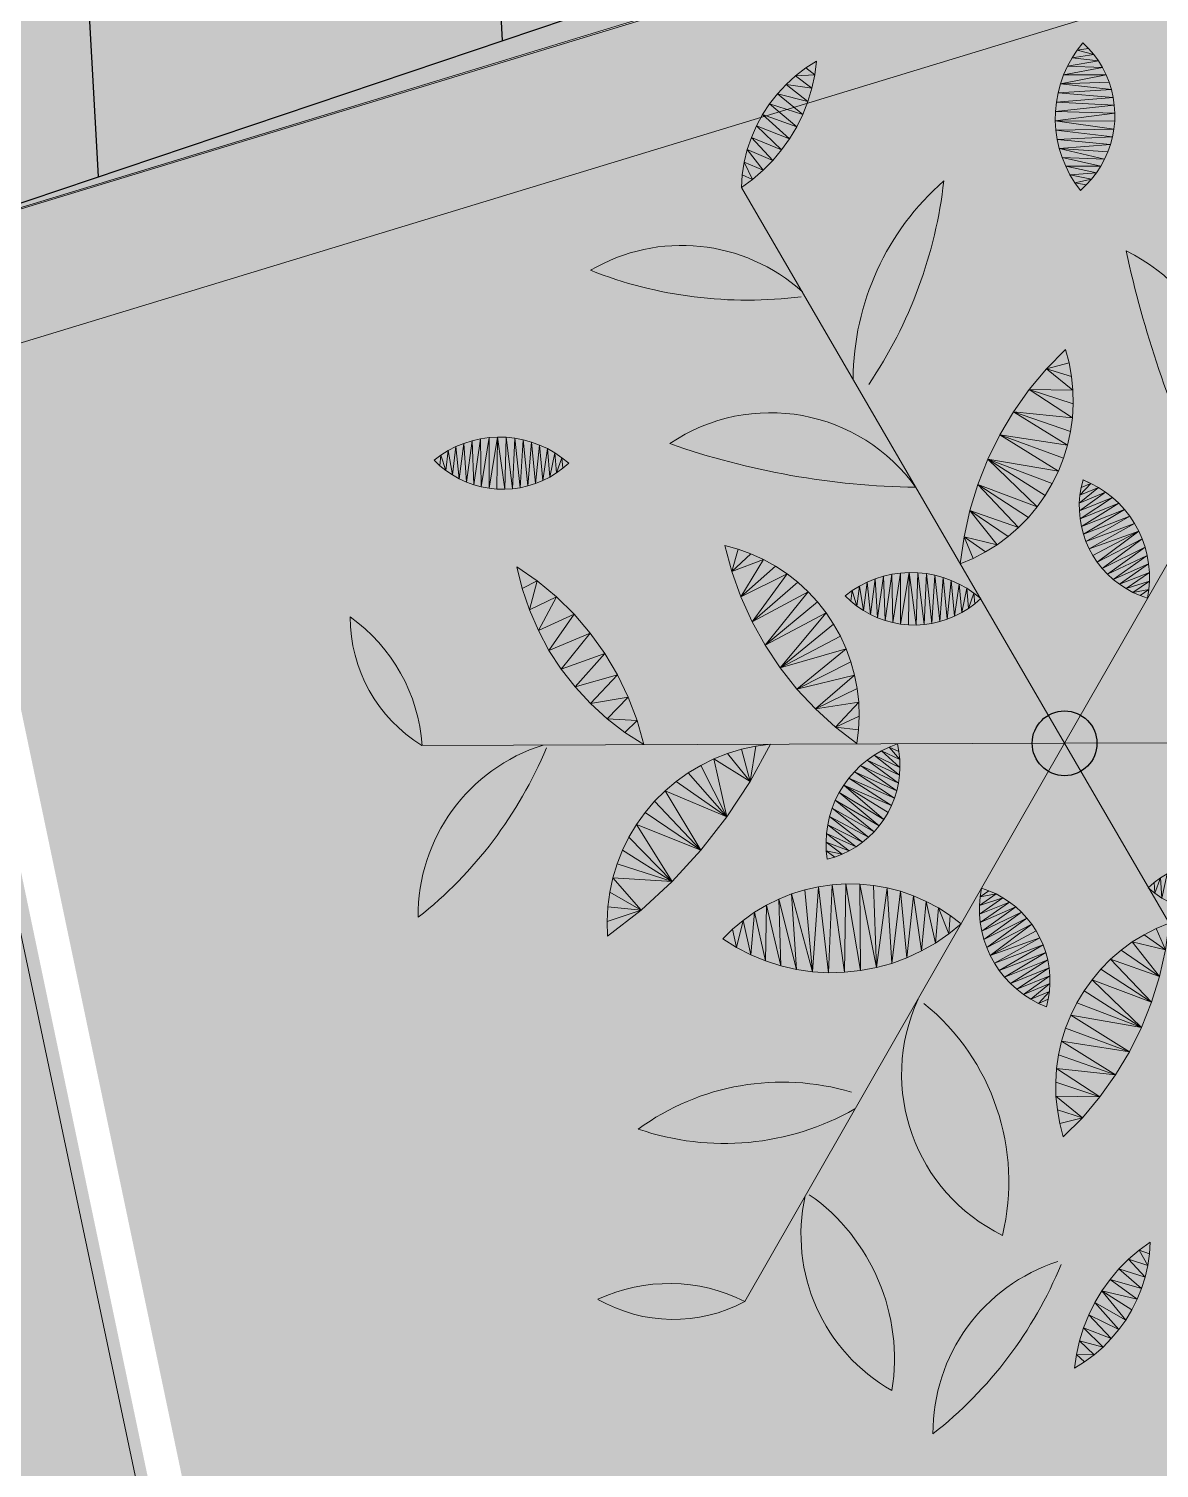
# Model space of a CAD drawing. Header units: metres. Extents: x -2858 to 512, y -1995 to 1252.
# Drawn here: x -883.007 to -881.26, y -862.287 to -860.065 of the extents above; entities that cross this region are included whole.
import ezdxf
from ezdxf.lldxf.tags import DXFTag

# ---------------------------------------------------------------- set-up
doc = ezdxf.new("R2010")
doc.units = ezdxf.units.M
doc.header["$PDMODE"] = 33
doc.header["$PDSIZE"] = 0.1
doc.layers.add('20-REV-HCH-BB0.10', color=144, linetype='Continuous', lineweight=30)
for name, color, linetype in [('Calque commun', 7, 'Continuous'), ('Calque14', 7, 'Continuous'), ('Calque19', 7, 'Continuous')]:
    doc.layers.add(name, color=color, linetype=linetype)
tags = doc.linetypes.add('HIDDEN', pattern=[0.375, 0.25, -0.125]).pattern_tags.tags
tags[6:7] = [DXFTag(74, 4), DXFTag(75, 0), DXFTag(340, '0'), DXFTag(46, 1.0), DXFTag(50, 0.0), DXFTag(44, 0.0), DXFTag(45, 0.0)]
tags[4:5] = [DXFTag(74, 4), DXFTag(75, 0), DXFTag(340, '0'), DXFTag(46, 1.0), DXFTag(50, 0.0), DXFTag(44, 0.0), DXFTag(45, 0.0)]

# ---------------------------------------------------------------- blocks, each defined once
blk = doc.blocks.new('geometrebondepartleger')
at = {"layer": 'Calque commun', "color": 3, "linetype": 'HIDDEN', "lineweight": 18}
blk.add_line((110.6011, 151.5173), (88.9876, 121.9972), dxfattribs=at)
blk = doc.blocks.new('PointTopo_SPE4')
at = {"layer": 'Calque commun', "color": 0, "linetype": 'ByBlock', "lineweight": -2}
blk.add_point((0, 0), dxfattribs=at)
blk = doc.blocks.new('_15')
at = {"layer": 'Calque19', "color": 82, "linetype": 'Continuous', "lineweight": 9}
for p, q in [((0, 0, 79), (0.3064, 0.9445, 79)), ((-0.6647, 0.7378, 79), (0, 0, 79)), ((0.9716, 0.2069, 79), (0, 0, 79)), ((0, 0, 79), (-0.9711, -0.2069, 79)), ((-0.3064, -0.9445, 79), (0, 0, 79)), ((0, 0, 79), (0.6647, -0.7376, 79))]:
    blk.add_line(p, q, dxfattribs=at)
at = {"layer": 'Calque19', "color": 82, "linetype": 'Continuous', "lineweight": 9, "flags": 128}
for points in [[(0.6031, 0.5261), (0.6031, 0.5261, 0.327473), (0.9301, 0.5597), (0.9301, 0.5597, 0.129825), (0.6031, 0.5328)], [(0.7879, 0.1677), (0.7879, 0.1677, 0.330838), (0.9223, 0.4679), (0.9223, 0.4679, 0.286184), (0.7823, 0.1711)], [(0.4452, 0.0949), (0.4452, 0.0949, 0.408313), (0.63, 0.4354), (0.63, 0.4354, 0.288177), (0.4441, 0.1061)], [(0.621, 0.114), (0.621, 0.1139, 0.233679), (0.8831, -0.0933), (0.8831, -0.0933, 0.215401), (0.6367, 0.1352)], [(-0.4452, -0.0944), (-0.4452, -0.0944, 0.407196), (-0.63, -0.436), (-0.63, -0.436, 0.059849), (-0.4441, -0.1056)], [(-0.1406, -0.4326), (-0.1406, -0.4326, 0.408772), (0.0621, -0.763), (0.0621, -0.763, 0.080638), (-0.1411, -0.435)], [(0.5393, -0.5984), (0.5393, -0.5984, 0.330266), (0.8663, -0.5648), (0.8663, -0.5648, 0.127707), (0.5393, -0.5917)], [(-0.2111, -0.595), (-0.2111, -0.595, 0.121484), (-0.5225, -0.7182), (-0.5225, -0.7182, 0.215083), (-0.2011, -0.6185)], [(-0.2492, -0.7664), (-0.2492, -0.7664, 0.327928), (-0.0555, -1.0329), (-0.0555, -1.0329, 0.12655), (-0.2425, -0.763)]]:
    blk.add_lwpolyline(points, format="xyb", dxfattribs=at)
at = {"layer": 'Calque19', "color": 82, "linetype": 'Continuous', "lineweight": 9}
for centre, radius, start, end in [((1.2234, 0.2754, 79), 0.261, 195.2175, 246.7822), ((0.8914, -0.0132, 79), 0.2343, 12.0168, 69.9828), ((0.8551, -0.9229, 79), 0.266, 135.7219, 186.3372), ((0.4372, -0.7793, 79), 0.2313, 311.5975, 10.3896)]:
    blk.add_arc(centre, radius, start, end, dxfattribs=at)
at = {"layer": 'Calque14', "color": 82, "linetype": 'ByBlock', "lineweight": -2}
blk.add_blockref('PointTopo_SPE4', (0, 0, 205.6897), dxfattribs=at)
at = {"layer": 'Calque19', "color": 82, "linetype": 'Continuous', "lineweight": 9}
mesh = blk.add_polyface(dxfattribs=at)
corners = [(0.6909, 0.6601, 79), (0.6907, 0.6431, 79), (0.7084, 0.6549, 79), (0.6549, 0.6661, 79), (0.6367, 0.667, 79), (0.6527, 0.6238, 79), (0.5274, 0.6051, 79), (0.531, 0.6425, 79), (0.5151, 0.6337, 79), (0.6721, 0.6327, 79), (0.673, 0.6638, 79), (0.5487, 0.604, 79), (0.5477, 0.65, 79), (0.5912, 0.6069, 79), (0.6003, 0.6645, 79), (0.5824, 0.6611, 79), (0.57, 0.6046, 79), (0.5648, 0.6562, 79), (0.6121, 0.6109, 79), (0.6327, 0.6166, 79), (0.6185, 0.6665, 79), (0.4855, 0.6123, 79), (0.5063, 0.6079, 79), (0.4999, 0.6236, 79), (0.7084, 0.6549, 79), (0.4855, 0.6123, 79)]
mesh.append_faces([[corners[k] for k in face] for face in [(3, 9, 10), (7, 11, 12), (16, 12, 11), (13, 17, 16), (10, 1, 0), (6, 8, 22)]], dxfattribs={"vtx0": -1, "vtx1": -1, "color": 82})
mesh.append_faces([[corners[k] for k in face] for face in [(0, 1, 2), (6, 7, 8), (13, 14, 15), (16, 17, 12), (13, 15, 17), (4, 19, 5), (18, 20, 14), (3, 5, 9)]], dxfattribs={"vtx0": -1, "vtx2": -1, "color": 82})
mesh.append_faces([[corners[k] for k in face] for face in [(24, 0, 2), (25, 21, 23)]], dxfattribs={"vtx1": -1, "color": 82})
mesh.append_faces([[corners[k] for k in face] for face in [(3, 4, 5), (6, 11, 7), (18, 19, 20), (9, 1, 10), (21, 22, 23), (4, 20, 19), (13, 18, 14), (8, 23, 22)]], dxfattribs={"vtx1": -1, "vtx2": -1, "color": 82})
mesh = blk.add_polyface(dxfattribs=at)
corners = [(-0.0243, 0.3013, 79), (0.0454, 0.344, 79), (0.0368, 0.3541, 79), (0.0273, 0.3636, 79), (-0.0377, 0.3217, 79), (-0.0315, 0.3112, 79), (-0.0432, 0.3326, 79), (0.0171, 0.3722, 79), (-0.0553, 0.3796, 79), (-0.0537, 0.3675, 79), (-0.0296, 0.3974, 79), (0.0777, 0.2716, 79), (0.056, 0.249, 79), (0.0794, 0.2583, 79), (-0.0172, 0.3926, 79), (-0.0512, 0.3556, 79), (-0.0052, 0.3867, 79), (-0.0078, 0.2834, 79), (0.0015, 0.2755, 79), (0.0532, 0.3332, 79), (-0.0164, 0.292, 79), (0.0443, 0.2525, 79), (0.022, 0.2622, 79), (0.071, 0.2974, 79), (0.066, 0.3098, 79), (0.0601, 0.3217, 79), (0.0115, 0.2685, 79), (-0.0476, 0.3439, 79), (0.0063, 0.3799, 79), (-0.0559, 0.3918, 79), (-0.0424, 0.4013, 79), (0.068, 0.2465, 79), (0.0801, 0.245, 79), (0.0801, 0.245, 79), (0.0329, 0.2569, 79), (0.0748, 0.2846, 79), (-0.0555, 0.404, 79), (-0.0555, 0.404, 79)]
mesh.append_faces([[corners[k] for k in face] for face in [(11, 12, 13), (14, 15, 16), (3, 5, 2), (20, 1, 0), (25, 26, 24), (31, 13, 12), (27, 16, 15), (34, 23, 22), (29, 30, 37), (22, 24, 26)]], dxfattribs={"vtx0": -1, "vtx1": -1, "color": 82})
mesh.append_faces([[corners[k] for k in face] for face in [(0, 1, 2), (3, 4, 5), (11, 21, 12), (22, 23, 24), (25, 18, 26), (14, 9, 15), (34, 35, 23), (31, 33, 13), (8, 10, 30), (17, 19, 1), (6, 7, 28), (27, 28, 16)]], dxfattribs={"vtx0": -1, "vtx2": -1, "color": 82})
mesh.append_faces([[corners[k] for k in face] for face in [(6, 4, 7), (8, 9, 10), (17, 18, 19), (20, 17, 1), (27, 6, 28), (14, 10, 9), (29, 8, 30), (11, 35, 21), (3, 7, 4), (5, 0, 2), (34, 21, 35), (25, 19, 18)]], dxfattribs={"vtx1": -1, "vtx2": -1, "color": 82})
mesh.append_faces([[corners[k] for k in face] for face in [(31, 32, 33), (30, 36, 37)]], dxfattribs={"vtx2": -1, "color": 82})
mesh = blk.add_polyface(dxfattribs=at)
corners = [(0.1383, 0.2886, 79), (0.1338, 0.3288, 79), (0.1184, 0.2962, 79), (0.2859, 0.2815, 79), (0.2476, 0.3812, 79), (0.2649, 0.2775, 79), (0.2879, 0.3924, 79), (0.3064, 0.2872, 79), (0.3265, 0.2946, 79), (0.3459, 0.3035, 79), (0.1703, 0.3493, 79), (0.2009, 0.2754, 79), (0.2083, 0.3668, 79), (0.4541, 0.404, 79), (0.4424, 0.3862, 79), (0.4541, 0.404, 79), (0.1588, 0.2825, 79), (0.1797, 0.2781, 79), (0.329, 0.4003, 79), (0.3646, 0.3139, 79), (0.4124, 0.4061, 79), (0.4292, 0.3693, 79), (0.0991, 0.3055, 79), (0.0991, 0.3055, 79), (0.2223, 0.2744, 79), (0.4148, 0.3536, 79), (0.3705, 0.4049, 79), (0.2436, 0.2751, 79), (0.3824, 0.3258, 79), (0.3991, 0.339, 79)]
mesh.append_faces([[corners[k] for k in face] for face in [(13, 14, 15)]], dxfattribs={"vtx0": -1, "color": 82})
mesh.append_faces([[corners[k] for k in face] for face in [(0, 1, 2), (3, 4, 5), (10, 11, 12), (6, 9, 18), (14, 20, 21), (24, 12, 11), (5, 4, 27), (22, 2, 1), (28, 18, 19), (25, 26, 29)]], dxfattribs={"vtx0": -1, "vtx1": -1, "color": 82})
mesh.append_faces([[corners[k] for k in face] for face in [(6, 8, 9), (16, 10, 1), (10, 17, 11), (18, 9, 19), (25, 20, 26), (27, 4, 12), (6, 7, 8), (28, 26, 18)]], dxfattribs={"vtx0": -1, "vtx2": -1, "color": 82})
mesh.append_faces([[corners[k] for k in face] for face in [(6, 4, 7), (3, 7, 4), (13, 20, 14), (16, 17, 10), (25, 21, 20), (28, 29, 26), (0, 16, 1), (24, 27, 12)]], dxfattribs={"vtx1": -1, "vtx2": -1, "color": 82})
mesh.append_faces([[corners[k] for k in face] for face in [(22, 23, 2)]], dxfattribs={"vtx2": -1, "color": 82})
mesh = blk.add_polyface(dxfattribs=at)
corners = [(0.3014, 0.0982, 79), (0.2386, 0.1245, 79), (0.2384, 0.1123, 79), (0.2665, 0.2039, 79), (0.3308, 0.1718, 79), (0.332, 0.1851, 79), (0.2637, 0.0608, 79), (0.244, 0.0763, 79), (0.2478, 0.0647, 79), (0.249, 0.172, 79), (0.3207, 0.1332, 79), (0.3251, 0.1458, 79), (0.2824, 0.2225, 79), (0.2741, 0.2135, 79), (0.3322, 0.1984, 79), (0.2914, 0.2307, 79), (0.3313, 0.2117, 79), (0.3292, 0.2249, 79), (0.2418, 0.1487, 79), (0.3152, 0.121, 79), (0.2449, 0.1605, 79), (0.2525, 0.0535, 79), (0.2743, 0.0689, 79), (0.2412, 0.0881, 79), (0.2393, 0.1002, 79), (0.2932, 0.0877, 79), (0.2841, 0.0779, 79), (0.2397, 0.1367, 79), (0.3088, 0.1093, 79), (0.2525, 0.0535, 79), (0.3285, 0.1587, 79), (0.2598, 0.1938, 79), (0.2539, 0.1831, 79), (0.301, 0.2381, 79), (0.3261, 0.2379, 79), (0.3112, 0.2448, 79), (0.322, 0.2506, 79), (0.322, 0.2506, 79)]
mesh.append_faces([[corners[k] for k in face] for face in [(18, 10, 20), (3, 5, 13), (26, 23, 22), (22, 7, 6), (9, 11, 32), (30, 32, 11), (27, 19, 18), (0, 2, 25), (15, 17, 33)]], dxfattribs={"vtx0": -1, "vtx1": -1, "color": 82})
mesh.append_faces([[corners[k] for k in face] for face in [(0, 1, 2), (3, 4, 5), (6, 7, 8), (9, 10, 11), (15, 16, 17), (12, 14, 16), (13, 5, 14), (18, 19, 10), (22, 23, 7), (26, 24, 23), (33, 17, 34), (35, 34, 36), (30, 31, 32), (27, 28, 19)]], dxfattribs={"vtx0": -1, "vtx2": -1, "color": 82})
mesh.append_faces([[corners[k] for k in face] for face in [(29, 21, 8), (37, 35, 36)]], dxfattribs={"vtx1": -1, "color": 82})
mesh.append_faces([[corners[k] for k in face] for face in [(12, 13, 14), (21, 6, 8), (9, 20, 10), (2, 24, 25), (27, 1, 28), (30, 4, 31), (3, 31, 4), (0, 28, 1), (35, 33, 34), (15, 12, 16), (26, 25, 24)]], dxfattribs={"vtx1": -1, "vtx2": -1, "color": 82})
mesh = blk.add_polyface(dxfattribs=at)
corners = [(0.5585, -0.1199, 79), (0.4935, -0.1765, 79), (0.5139, -0.1828, 79), (0.5348, -0.1875, 79), (0.556, -0.1905, 79), (0.573, -0.1674, 79), (0.5773, -0.1918, 79), (0.4545, -0.1591, 79), (0.5363, -0.0755, 79), (0.5225, -0.0549, 79), (0.373, -0.0908, 79), (0.387, -0.107, 79), (0.4717, -0.0006, 79), (0.5071, -0.0354, 79), (0.4023, -0.122, 79), (0.4187, -0.1357, 79), (0.5667, -0.1433, 79), (0.4311, 0.0279, 79), (0.349, -0.0554, 79), (0.452, 0.0145, 79), (0.3392, -0.0364, 79), (0.4092, 0.0395, 79), (0.3309, -0.0167, 79), (0.4361, -0.1481, 79), (0.3387, 0.063, 79), (0.3141, 0.0669, 79), (0.3141, 0.0669, 79), (0.5483, -0.0973, 79), (0.5773, -0.1918, 79), (0.3863, 0.0493, 79), (0.3243, 0.0037, 79), (0.3158, 0.0456, 79), (0.3628, 0.0571, 79), (0.3192, 0.0245, 79), (0.3603, -0.0736, 79), (0.4736, -0.1685, 79), (0.4901, -0.0173, 79)]
mesh.append_faces([[corners[k] for k in face] for face in [(5, 4, 6), (17, 18, 19), (20, 21, 22), (7, 9, 23), (27, 1, 0), (10, 19, 34), (34, 19, 18), (14, 36, 11), (16, 3, 5), (32, 30, 29), (12, 11, 36), (35, 8, 7), (13, 15, 9)]], dxfattribs={"vtx0": -1, "vtx1": -1, "color": 82})
mesh.append_faces([[corners[k] for k in face] for face in [(0, 1, 2), (7, 8, 9), (13, 14, 15), (29, 30, 22), (24, 26, 31), (32, 33, 30), (35, 27, 8), (20, 17, 21), (24, 31, 33), (10, 12, 19), (16, 2, 3)]], dxfattribs={"vtx0": -1, "vtx2": -1, "color": 82})
mesh.append_faces([[corners[k] for k in face] for face in [(3, 4, 5), (10, 11, 12), (16, 0, 2), (20, 18, 17), (21, 29, 22), (15, 23, 9), (13, 36, 14), (32, 24, 33), (35, 1, 27)]], dxfattribs={"vtx1": -1, "vtx2": -1, "color": 82})
mesh.append_faces([[corners[k] for k in face] for face in [(24, 25, 26), (4, 28, 6)]], dxfattribs={"vtx2": -1, "color": 82})
mesh = blk.add_polyface(dxfattribs=at)
corners = [(-0.3292, -0.2245, 79), (-0.3261, -0.2374, 79), (-0.3011, -0.2378, 79), (-0.3321, -0.1982, 79), (-0.2742, -0.2133, 79), (-0.332, -0.1849, 79), (-0.2451, -0.1606, 79), (-0.3206, -0.1332, 79), (-0.2491, -0.172, 79), (-0.2413, -0.0886, 79), (-0.2441, -0.0768, 79), (-0.2742, -0.0694, 79), (-0.3151, -0.1211, 79), (-0.242, -0.1488, 79), (-0.2398, -0.1369, 79), (-0.2841, -0.0783, 79), (-0.2526, -0.0541, 79), (-0.2637, -0.0613, 79), (-0.2479, -0.0652, 79), (-0.2387, -0.1248, 79), (-0.3013, -0.0984, 79), (-0.3087, -0.1095, 79), (-0.2394, -0.1006, 79), (-0.2667, -0.2038, 79), (-0.3307, -0.1717, 79), (-0.325, -0.1457, 79), (-0.322, -0.2501, 79), (-0.322, -0.25, 79), (-0.26, -0.1937, 79), (-0.2541, -0.1831, 79), (-0.3284, -0.1586, 79), (-0.2386, -0.1127, 79), (-0.2931, -0.088, 79), (-0.2915, -0.2304, 79), (-0.3113, -0.2443, 79), (-0.3312, -0.2114, 79), (-0.2825, -0.2222, 79), (-0.2526, -0.054, 79)]
mesh.append_faces([[corners[k] for k in face] for face in [(3, 4, 5), (6, 7, 8), (15, 9, 11), (5, 23, 24), (28, 24, 23), (18, 17, 10), (12, 14, 21)]], dxfattribs={"vtx0": -1, "vtx1": -1, "color": 82})
mesh.append_faces([[corners[k] for k in face] for face in [(12, 13, 14), (19, 20, 21), (15, 22, 9), (8, 7, 25), (0, 2, 33), (29, 25, 30), (35, 33, 36), (28, 30, 24), (5, 4, 23), (31, 32, 20), (3, 36, 4)]], dxfattribs={"vtx0": -1, "vtx2": -1, "color": 82})
mesh.append_faces([[corners[k] for k in face] for face in [(37, 16, 18)]], dxfattribs={"vtx1": -1, "color": 82})
mesh.append_faces([[corners[k] for k in face] for face in [(0, 1, 2), (9, 10, 11), (16, 17, 18), (28, 29, 30), (31, 22, 32), (34, 2, 1), (27, 34, 1), (6, 13, 7), (14, 19, 21), (12, 7, 13), (15, 32, 22), (35, 0, 33), (17, 11, 10), (3, 35, 36), (19, 31, 20), (29, 8, 25)]], dxfattribs={"vtx1": -1, "vtx2": -1, "color": 82})
mesh.append_faces([[corners[k] for k in face] for face in [(1, 26, 27)]], dxfattribs={"vtx2": -1, "color": 82})
mesh = blk.add_polyface(dxfattribs=at)
corners = [(0.3568, -0.1417, 79), (0.3456, -0.1371, 79), (0.3594, -0.1728, 79), (0.334, -0.1334, 79), (0.349, -0.1811, 79), (0.3676, -0.1473, 79), (0.3691, -0.1636, 79), (0.378, -0.1537, 79), (0.2228, -0.21, 79), (0.2168, -0.1502, 79), (0.2068, -0.157, 79), (0.1973, -0.1646, 79), (0.2099, -0.207, 79), (0.1972, -0.2029, 79), (0.1885, -0.173, 79), (0.2889, -0.2087, 79), (0.2737, -0.1296, 79), (0.2758, -0.2111, 79), (0.2617, -0.1318, 79), (0.3018, -0.2052, 79), (0.2858, -0.1283, 79), (0.173, -0.1918, 79), (0.1849, -0.1979, 79), (0.1803, -0.1821, 79), (0.2493, -0.2127, 79), (0.2385, -0.1391, 79), (0.2274, -0.1442, 79), (0.2626, -0.2125, 79), (0.3221, -0.1306, 79), (0.3264, -0.1951, 79), (0.338, -0.1886, 79), (0.3143, -0.2006, 79), (0.3101, -0.1289, 79), (0.2979, -0.1281, 79), (0.2499, -0.135, 79), (0.236, -0.2119, 79), (0.378, -0.1537, 79), (0.173, -0.1918, 79)]
mesh.append_faces([[corners[k] for k in face] for face in [(5, 7, 36)]], dxfattribs={"vtx0": -1, "color": 82})
mesh.append_faces([[corners[k] for k in face] for face in [(15, 16, 17), (18, 17, 16), (19, 20, 15), (8, 10, 12), (9, 35, 26), (31, 33, 19), (28, 30, 3), (24, 26, 35), (17, 34, 27)]], dxfattribs={"vtx0": -1, "vtx1": -1, "color": 82})
mesh.append_faces([[corners[k] for k in face] for face in [(5, 6, 7), (8, 9, 10), (13, 11, 14), (15, 20, 16), (24, 25, 26), (1, 4, 2), (28, 29, 30), (0, 2, 6), (31, 32, 33), (22, 14, 23)]], dxfattribs={"vtx0": -1, "vtx2": -1, "color": 82})
mesh.append_faces([[corners[k] for k in face] for face in [(0, 1, 2), (1, 3, 4), (10, 11, 12), (13, 12, 11), (21, 22, 23), (24, 27, 25), (30, 4, 3), (22, 13, 14), (28, 32, 29), (31, 29, 32), (18, 34, 17), (34, 25, 27), (5, 0, 6), (33, 20, 19), (8, 35, 9)]], dxfattribs={"vtx1": -1, "vtx2": -1, "color": 82})
mesh.append_faces([[corners[k] for k in face] for face in [(23, 37, 21)]], dxfattribs={"vtx2": -1, "color": 82})
mesh = blk.add_polyface(dxfattribs=at)
corners = [(0.1804, -0.2644, 79), (0.2175, -0.2805, 79), (0.1969, -0.251, 79), (0.165, -0.2792, 79), (0.2134, -0.3639, 79), (0.1164, -0.3488, 79), (0.2063, -0.4051, 79), (0.1079, -0.3683, 79), (0.1959, -0.4456, 79), (0.0899, -0.4514, 79), (0.1822, -0.485, 79), (0.091, -0.4939, 79), (0.0896, -0.4727, 79), (0.0956, -0.4091, 79), (0.0919, -0.4301, 79), (0.0988, -0.5358, 79), (0.1454, -0.56, 79), (0.1653, -0.5233, 79), (0.1131, -0.5759, 79), (0.1226, -0.595, 79), (0.1226, -0.595, 79), (0.1052, -0.5562, 79), (0.1379, -0.312, 79), (0.2172, -0.3223, 79), (0.1508, -0.2951, 79), (0.1009, -0.3885, 79), (0.0941, -0.515, 79), (0.1264, -0.33, 79), (0.2145, -0.2389, 79), (0.2145, -0.2389, 79)]
mesh.append_faces([[corners[k] for k in face] for face in [(0, 1, 2), (4, 5, 6), (7, 6, 5), (8, 9, 10), (11, 10, 12), (22, 23, 24), (13, 6, 25), (15, 17, 26), (27, 4, 22), (16, 18, 20)]], dxfattribs={"vtx0": -1, "vtx1": -1, "color": 82})
mesh.append_faces([[corners[k] for k in face] for face in [(10, 9, 12), (8, 13, 14), (15, 16, 17), (11, 17, 10), (8, 14, 9), (22, 4, 23), (3, 23, 1)]], dxfattribs={"vtx0": -1, "vtx2": -1, "color": 82})
mesh.append_faces([[corners[k] for k in face] for face in [(28, 29, 1)]], dxfattribs={"vtx1": -1, "color": 82})
mesh.append_faces([[corners[k] for k in face] for face in [(0, 3, 1), (15, 21, 16), (8, 6, 13), (3, 24, 23), (21, 18, 16), (29, 2, 1), (7, 25, 6), (11, 26, 17), (27, 5, 4)]], dxfattribs={"vtx1": -1, "vtx2": -1, "color": 82})
mesh.append_faces([[corners[k] for k in face] for face in [(18, 19, 20)]], dxfattribs={"vtx2": -1, "color": 82})
mesh = blk.add_polyface(dxfattribs=at)
corners = [(-0.0776, -0.2722, 79), (-0.0443, -0.253, 79), (-0.056, -0.2496, 79), (0.0168, -0.2925, 79), (-0.0362, -0.3549, 79), (0.0247, -0.3018, 79), (0.0483, -0.3444, 79), (0.0061, -0.3874, 79), (0.0519, -0.3561, 79), (0.0565, -0.4046, 79), (0.0565, -0.4046, 79), (0.0569, -0.3924, 79), (0.0081, -0.2839, 79), (-0.0449, -0.3447, 79), (0.0181, -0.3933, 79), (0.0319, -0.3117, 79), (-0.0267, -0.3643, 79), (-0.0164, -0.3729, 79), (0.0383, -0.3221, 79), (0.0434, -0.4019, 79), (-0.0528, -0.3339, 79), (0.0546, -0.3681, 79), (-0.0328, -0.2575, 79), (-0.0707, -0.2981, 79), (-0.0218, -0.2628, 79), (-0.0794, -0.2589, 79), (-0.0801, -0.2456, 79), (-0.0801, -0.2456, 79), (-0.0747, -0.2853, 79), (0.0306, -0.3981, 79), (0.0562, -0.3802, 79), (-0.0013, -0.2761, 79), (0.0437, -0.3331, 79), (-0.0055, -0.3806, 79), (-0.0657, -0.3105, 79), (-0.0597, -0.3225, 79), (-0.0113, -0.269, 79), (-0.068, -0.2471, 79)]
mesh.append_faces([[corners[k] for k in face] for face in [(3, 4, 5), (6, 7, 8), (12, 13, 3), (5, 4, 15), (9, 11, 19), (22, 23, 24), (0, 2, 25), (21, 29, 30), (30, 19, 11), (32, 33, 6), (16, 15, 4), (1, 28, 22), (37, 25, 2), (34, 24, 23)]], dxfattribs={"vtx0": -1, "vtx1": -1, "color": 82})
mesh.append_faces([[corners[k] for k in face] for face in [(0, 1, 2), (12, 20, 13), (32, 17, 33), (6, 33, 7), (22, 28, 23), (16, 18, 15), (30, 29, 19), (34, 36, 24), (21, 14, 29), (31, 35, 20)]], dxfattribs={"vtx0": -1, "vtx2": -1, "color": 82})
mesh.append_faces([[corners[k] for k in face] for face in [(7, 14, 8), (16, 17, 18), (21, 8, 14), (0, 28, 1), (12, 31, 20), (34, 35, 36), (31, 36, 35), (13, 4, 3), (32, 18, 17), (37, 26, 25)]], dxfattribs={"vtx1": -1, "vtx2": -1, "color": 82})
mesh.append_faces([[corners[k] for k in face] for face in [(9, 10, 11), (26, 27, 25)]], dxfattribs={"vtx2": -1, "color": 82})
mesh = blk.add_polyface(dxfattribs=at)
corners = [(-0.1703, -0.3489, 79), (-0.1339, -0.3283, 79), (-0.159, -0.2822, 79), (-0.1799, -0.2779, 79), (-0.2011, -0.2753, 79), (-0.3825, -0.3262, 79), (-0.3993, -0.3395, 79), (-0.3705, -0.4051, 79), (-0.4124, -0.4065, 79), (-0.4149, -0.3541, 79), (-0.2083, -0.3665, 79), (-0.2861, -0.2816, 79), (-0.2476, -0.381, 79), (-0.2651, -0.2775, 79), (-0.3267, -0.2948, 79), (-0.2879, -0.3923, 79), (-0.3067, -0.2874, 79), (-0.3289, -0.4003, 79), (-0.3462, -0.3038, 79), (-0.3648, -0.3143, 79), (-0.4542, -0.4046, 79), (-0.4542, -0.4046, 79), (-0.2439, -0.2751, 79), (-0.2225, -0.2743, 79), (-0.1385, -0.2882, 79), (-0.0991, -0.3049, 79), (-0.0991, -0.3049, 79), (-0.4293, -0.3699, 79), (-0.4424, -0.3867, 79), (-0.1185, -0.2958, 79)]
mesh.append_faces([[corners[k] for k in face] for face in [(25, 1, 26)]], dxfattribs={"vtx0": -1, "color": 82})
mesh.append_faces([[corners[k] for k in face] for face in [(0, 4, 10), (11, 12, 13), (14, 15, 16), (22, 10, 23), (2, 1, 24), (3, 0, 2), (17, 5, 7), (23, 10, 4), (24, 1, 29)]], dxfattribs={"vtx0": -1, "vtx1": -1, "color": 82})
mesh.append_faces([[corners[k] for k in face] for face in [(17, 18, 19), (16, 15, 12), (8, 9, 27), (17, 19, 5), (22, 12, 10), (8, 28, 21), (8, 27, 28)]], dxfattribs={"vtx0": -1, "vtx2": -1, "color": 82})
mesh.append_faces([[corners[k] for k in face] for face in [(20, 8, 21)]], dxfattribs={"vtx1": -1, "color": 82})
mesh.append_faces([[corners[k] for k in face] for face in [(0, 1, 2), (3, 4, 0), (5, 6, 7), (8, 7, 9), (11, 16, 12), (14, 18, 15), (22, 13, 12), (17, 15, 18), (6, 9, 7), (25, 29, 1)]], dxfattribs={"vtx1": -1, "vtx2": -1, "color": 82})
mesh = blk.add_polyface(dxfattribs=at)
corners = [(0.5567, -0.4048, 79), (0.5632, -0.3095, 79), (0.5344, -0.409, 79), (0.5119, -0.4115, 79), (0.4978, -0.3085, 79), (0.4326, -0.3129, 79), (0.4666, -0.4108, 79), (0.4004, -0.3961, 79), (0.422, -0.4028, 79), (0.5998, -0.3908, 79), (0.6203, -0.3813, 79), (0.4441, -0.4077, 79), (0.64, -0.37, 79), (0.6283, -0.3158, 79), (0.4892, -0.4121, 79), (0.6587, -0.3573, 79), (0.5785, -0.3987, 79), (0.3679, -0.3226, 79), (0.3042, -0.3376, 79), (0.3042, -0.3376, 79), (0.6763, -0.343, 79), (0.3591, -0.3774, 79), (0.3794, -0.3876, 79), (0.6927, -0.3273, 79), (0.6927, -0.3273, 79), (0.3397, -0.3657, 79), (0.3214, -0.3523, 79)]
mesh.append_faces([[corners[k] for k in face] for face in [(0, 1, 2), (5, 6, 4), (12, 13, 10), (15, 13, 12), (14, 4, 6), (9, 1, 16), (17, 22, 5)]], dxfattribs={"vtx0": -1, "vtx1": -1, "color": 82})
mesh.append_faces([[corners[k] for k in face] for face in [(5, 7, 8), (2, 1, 4), (5, 11, 6), (10, 13, 1), (5, 8, 11), (17, 21, 22), (17, 25, 21), (17, 19, 26), (5, 22, 7), (17, 26, 25)]], dxfattribs={"vtx0": -1, "vtx2": -1, "color": 82})
mesh.append_faces([[corners[k] for k in face] for face in [(23, 24, 20)]], dxfattribs={"vtx1": -1, "color": 82})
mesh.append_faces([[corners[k] for k in face] for face in [(3, 2, 4), (9, 10, 1), (14, 3, 4), (0, 16, 1), (15, 20, 13), (24, 13, 20)]], dxfattribs={"vtx1": -1, "vtx2": -1, "color": 82})
mesh.append_faces([[corners[k] for k in face] for face in [(17, 18, 19)]], dxfattribs={"vtx2": -1, "color": 82})
mesh = blk.add_polyface(dxfattribs=at)
corners = [(0.4432, -0.552, 79), (0.4406, -0.5173, 79), (0.4145, -0.5155, 79), (0.3612, -0.8123, 79), (0.3565, -0.7742, 79), (0.3612, -0.8123, 79), (0.3968, -0.5496, 79), (0.3705, -0.6218, 79), (0.4335, -0.6556, 79), (0.4396, -0.6214, 79), (0.4126, -0.7218, 79), (0.4244, -0.6892, 79), (0.3569, -0.6973, 79), (0.355, -0.7357, 79), (0.3621, -0.6593, 79), (0.398, -0.7534, 79), (0.3808, -0.7836, 79), (0.3821, -0.5851, 79), (0.4351, -0.483, 79), (0.4351, -0.483, 79), (0.4429, -0.5868, 79)]
mesh.append_faces([[corners[k] for k in face] for face in [(3, 4, 5)]], dxfattribs={"vtx0": -1, "color": 82})
mesh.append_faces([[corners[k] for k in face] for face in [(6, 0, 2), (10, 13, 15), (7, 9, 17)]], dxfattribs={"vtx0": -1, "vtx1": -1, "color": 82})
mesh.append_faces([[corners[k] for k in face] for face in [(7, 8, 9), (10, 12, 13), (11, 14, 12), (6, 20, 0), (17, 9, 20)]], dxfattribs={"vtx0": -1, "vtx2": -1, "color": 82})
mesh.append_faces([[corners[k] for k in face] for face in [(19, 18, 1)]], dxfattribs={"vtx1": -1, "color": 82})
mesh.append_faces([[corners[k] for k in face] for face in [(0, 1, 2), (10, 11, 12), (7, 14, 8), (3, 16, 4), (16, 15, 4), (11, 8, 14), (18, 2, 1), (6, 17, 20), (13, 4, 15)]], dxfattribs={"vtx1": -1, "vtx2": -1, "color": 82})
mesh = blk.add_polyface(dxfattribs=at)
corners = [(-0.7132, -0.5555, 79), (-0.6713, -0.606, 79), (-0.7012, -0.5527, 79), (-0.6769, -0.5501, 79), (-0.6555, -0.5655, 79), (-0.6646, -0.5502, 79), (-0.7853, -0.5999, 79), (-0.7176, -0.6613, 79), (-0.7767, -0.5912, 79), (-0.7932, -0.6093, 79), (-0.7293, -0.6699, 79), (-0.7674, -0.5831, 79), (-0.7066, -0.6518, 79), (-0.7575, -0.5759, 79), (-0.8065, -0.6298, 79), (-0.8119, -0.6408, 79), (-0.7546, -0.684, 79), (-0.7362, -0.5639, 79), (-0.6787, -0.6185, 79), (-0.7248, -0.5593, 79), (-0.6891, -0.5509, 79), (-0.665, -0.593, 79), (-0.8003, -0.6193, 79), (-0.7417, -0.6775, 79), (-0.7681, -0.6896, 79), (-0.8164, -0.6522, 79), (-0.6597, -0.5794, 79), (-0.8249, -0.7003, 79), (-0.8104, -0.6993, 79), (-0.8249, -0.7003, 79), (-0.7819, -0.694, 79), (-0.82, -0.6639, 79), (-0.8226, -0.6759, 79), (-0.7961, -0.6972, 79), (-0.6871, -0.6303, 79), (-0.7471, -0.5695, 79), (-0.6964, -0.6415, 79), (-0.8242, -0.6881, 79), (-0.6524, -0.5513, 79), (-0.6524, -0.5513, 79)]
mesh.append_faces([[corners[k] for k in face] for face in [(0, 1, 2), (3, 4, 5), (6, 7, 8), (11, 12, 13), (17, 18, 19), (22, 23, 9), (12, 8, 7), (26, 20, 21), (24, 25, 30), (16, 15, 24), (31, 30, 25), (37, 28, 32), (35, 34, 17), (33, 32, 28)]], dxfattribs={"vtx0": -1, "vtx1": -1, "color": 82})
mesh.append_faces([[corners[k] for k in face] for face in [(24, 15, 25), (31, 33, 30), (26, 3, 20), (17, 34, 18), (35, 36, 34), (0, 18, 1), (6, 10, 7), (22, 16, 23), (13, 12, 36)]], dxfattribs={"vtx0": -1, "vtx2": -1, "color": 82})
mesh.append_faces([[corners[k] for k in face] for face in [(27, 28, 29), (38, 39, 4)]], dxfattribs={"vtx1": -1, "color": 82})
mesh.append_faces([[corners[k] for k in face] for face in [(6, 9, 10), (14, 15, 16), (20, 2, 21), (0, 19, 18), (22, 14, 16), (11, 8, 12), (26, 4, 3), (31, 32, 33), (1, 21, 2), (23, 10, 9), (37, 29, 28), (35, 13, 36), (39, 5, 4)]], dxfattribs={"vtx1": -1, "vtx2": -1, "color": 82})
mesh = blk.add_polyface(dxfattribs=at)
corners = [(0.2984, -1.0108, 79), (0.3222, -0.981, 79), (0.286, -1.0061, 79), (0.306, -0.9355, 79), (0.2415, -0.9773, 79), (0.2517, -0.9859, 79), (0.2761, -0.8975, 79), (0.2668, -0.8897, 79), (0.2156, -0.9471, 79), (0.194, -0.8988, 79), (0.1979, -0.9115, 79), (0.2355, -0.8712, 79), (0.316, -0.9576, 79), (0.2741, -1.0003, 79), (0.3196, -0.9691, 79), (0.2847, -0.9061, 79), (0.2234, -0.9579, 79), (0.2465, -0.8765, 79), (0.2926, -0.9153, 79), (0.2321, -0.968, 79), (0.1894, -0.8726, 79), (0.2126, -0.8634, 79), (0.2007, -0.8609, 79), (0.2997, -0.9251, 79), (0.3239, -0.993, 79), (0.2626, -0.9935, 79), (0.1911, -0.8858, 79), (0.2242, -0.8668, 79), (0.3112, -1.0146, 79), (0.2569, -0.8827, 79), (0.2087, -0.9357, 79), (0.3115, -0.9463, 79), (0.2028, -0.9238, 79), (0.3245, -1.0051, 79), (0.3242, -1.0173, 79), (0.3242, -1.0173, 79), (0.1887, -0.8593, 79), (0.1887, -0.8593, 79)]
mesh.append_faces([[corners[k] for k in face] for face in [(0, 1, 2), (12, 13, 14), (2, 14, 13), (16, 6, 8), (29, 30, 7), (31, 25, 12), (26, 21, 20), (9, 27, 26), (33, 28, 34), (18, 19, 23)]], dxfattribs={"vtx0": -1, "vtx1": -1, "color": 82})
mesh.append_faces([[corners[k] for k in face] for face in [(3, 4, 5), (20, 21, 22), (23, 19, 4), (0, 24, 1), (12, 25, 13), (26, 27, 21), (15, 16, 19), (31, 5, 25), (2, 1, 14), (29, 32, 30), (9, 11, 27), (17, 10, 32)]], dxfattribs={"vtx0": -1, "vtx2": -1, "color": 82})
mesh.append_faces([[corners[k] for k in face] for face in [(6, 7, 8), (9, 10, 11), (15, 6, 16), (17, 11, 10), (18, 15, 19), (0, 28, 24), (31, 3, 5), (29, 17, 32), (33, 24, 28), (3, 23, 4), (22, 36, 20), (30, 8, 7)]], dxfattribs={"vtx1": -1, "vtx2": -1, "color": 82})
mesh.append_faces([[corners[k] for k in face] for face in [(28, 35, 34), (36, 37, 20)]], dxfattribs={"vtx2": -1, "color": 82})
mesh = blk.add_polyface(dxfattribs=at)
corners = [(-0.4317, -0.9981, 79), (-0.4121, -0.9952, 79), (-0.4332, -0.9433, 79), (-0.4122, -0.9392, 79), (-0.4537, -0.949, 79), (-0.4737, -0.9565, 79), (-0.4514, -0.9995, 79), (-0.4908, -0.9971, 79), (-0.4711, -0.9991, 79), (-0.4931, -0.9655, 79), (-0.391, -0.9368, 79), (-0.3929, -0.9906, 79), (-0.3742, -0.9843, 79), (-0.3063, -0.9445, 79), (-0.3272, -0.94, 79), (-0.322, -0.9565, 79), (-0.3386, -0.9673, 79), (-0.3697, -0.9361, 79), (-0.356, -0.9766, 79), (-0.5116, -0.9761, 79), (-0.5102, -0.9934, 79), (-0.3484, -0.9372, 79), (-0.5292, -0.9881, 79), (-0.3063, -0.9445, 79), (-0.5292, -0.9881, 79)]
mesh.append_faces([[corners[k] for k in face] for face in [(2, 1, 3), (6, 5, 8), (13, 14, 15), (10, 12, 17), (18, 17, 12), (19, 7, 9), (0, 4, 6), (21, 16, 14)]], dxfattribs={"vtx0": -1, "vtx1": -1, "color": 82})
mesh.append_faces([[corners[k] for k in face] for face in [(10, 11, 12), (0, 2, 4), (19, 20, 7), (18, 21, 17)]], dxfattribs={"vtx0": -1, "vtx2": -1, "color": 82})
mesh.append_faces([[corners[k] for k in face] for face in [(24, 20, 22)]], dxfattribs={"vtx1": -1, "color": 82})
mesh.append_faces([[corners[k] for k in face] for face in [(0, 1, 2), (4, 5, 6), (7, 8, 9), (10, 3, 11), (16, 15, 14), (19, 22, 20), (1, 11, 3), (5, 9, 8), (18, 16, 21)]], dxfattribs={"vtx1": -1, "vtx2": -1, "color": 82})
mesh.append_faces([[corners[k] for k in face] for face in [(13, 23, 14)]], dxfattribs={"vtx2": -1, "color": 82})

msp = doc.modelspace()

# ---------------------------------------------------------------- hatches: boundary and pattern name
at = {"layer": '20-REV-HCH-BB0.10', "true_color": 0x9898cc}
h = msp.add_hatch(dxfattribs=at)
h.set_pattern_fill('ANSI31', color=253, scale=0.2)
h.set_pattern_definition([(273.16176, (0, 0), (0.6340334, 0.0350235), [])])
h.paths.add_polyline_path([(-877.8131, -802.8509), (-886.62, -804.848), (-891.5845, -806.1745), (-897.3835, -807.892), (-892.696, -828.3288), (-900.103, -830.7405), (-900.8916, -827.8143), (-907.4363, -829.8067), (-906.1341, -833.2469), (-906.4488, -833.2359), (-906.1443, -834.1043), (-913.1652, -836.266), (-912.7931, -837.8445), (-902.3538, -835.0069), (-902.908, -833.7526), (-892.1132, -830.0528), (-883.0311, -858.6565), (-889.4114, -860.932), (-889.9624, -859.2432), (-893.4643, -860.1834), (-893.8666, -859.1168), (-891.871, -858.4038), (-892.3919, -856.742), (-898.4877, -858.4571), (-897.8463, -860.2268), (-895.2285, -859.3646), (-895.0849, -860.4169), (-906.6746, -864.0621), (-905.5673, -869.2054), (-898.7846, -867.2123), (-899.5694, -864.0253), (-891.3868, -861.3666), (-890.7969, -862.951), (-881.3899, -859.7849), (-891.5647, -827.5636), (-895.7953, -808.4487), (-877.4529, -804.175)])
at = {"layer": 'Calque commun', "linetype": 'Continuous', "lineweight": 9}
for color, points in [(41, [(-898.361, -858.6579), (-894.1345, -857.3259), (-894.0712, -857.62), (-893.1848, -857.3406), (-893.248, -857.0465), (-892.4394, -856.7916), (-891.8839, -858.6149), (-893.6979, -859.1837), (-893.4276, -860.0407), (-890.1176, -859.0374), (-889.5878, -860.7135), (-883.0803, -858.6484), (-892.197, -830.171), (-902.9641, -833.6257), (-902.5512, -834.9401), (-912.7227, -838.127), (-913.2603, -836.3944), (-906.1632, -834.2488), (-906.459, -833.3459), (-906.0144, -833.2145), (-907.0962, -829.7808), (-900.9488, -827.8617), (-900.0097, -830.8106), (-892.6344, -828.4218), (-897.1356, -808.9977), (-895.7305, -809.0827), (-891.203, -829.0121), (-881.3391, -859.8286), (-890.8109, -862.7157), (-891.2433, -861.2972), (-899.7446, -863.9323), (-898.8668, -867.1151), (-905.5725, -869.1941), (-906.3625, -865.9826), (-906.7402, -864.2145), (-894.8589, -860.4895), (-895.2408, -859.2785), (-897.8845, -860.17)]), (61, [(-890.8275, -862.9315), (-889.7861, -866.3562), (-883.6253, -864.4145), (-882.4532, -864.0644), (-883.176, -860.6155)])]:
    msp.add_hatch(color=color, dxfattribs=at).paths.add_polyline_path(points)
h = msp.add_hatch(color=71, dxfattribs=at)
h.paths.add_polyline_path([(-894.3583, -886.2676), (-896.3192, -883.5226), (-888.2524, -877.6135), (-886.586, -876.3393), (-886.8767, -875.3825), (-884.8738, -874.7513), (-884.8402, -874.7878), (-880.9683, -873.5262), (-883.8216, -864.4643), (-882.4071, -864.0286), (-883.1716, -860.3872), (-880.4023, -859.5465), (-873.6209, -891.494), (-875.0612, -892.5783), (-875.0615, -892.5781), (-902.5961, -913.9047), (-904.7618, -911.0101), (-904.83, -911.051), (-908.0635, -906.7949), (-907.402, -906.4871), (-906.676, -906.1878), (-908.0278, -906.8123), (-908.0277, -906.8123), (-906.633, -906.1688), (-906.5259, -906.1215), (-906.5027, -906.0564), (-906.2329, -905.8844), (-906.2257, -905.8941), (-903.2427, -909.8522), (-899.2647, -906.823), (-902.2373, -902.8786), (-901.2676, -902.1455), (-898.2725, -906.1197), (-892.2652, -901.5924), (-895.2673, -897.6089), (-894.2923, -896.8717), (-894.1447, -896.7624), (-891.1355, -900.7554), (-887.1424, -897.7462), (-885.1459, -896.2416), (-888.1551, -892.2485), (-890.1515, -893.753), (-887.3142, -891.5982), (-887.312, -891.5965), (-887.3061, -891.5943), (-884.2968, -895.5873), (-878.3072, -891.0735), (-881.3218, -887.0779), (-881.3053, -887.0652), (-881.267, -887.0736), (-880.3466, -886.363), (-877.306, -890.2953), (-875.8748, -889.2167), (-875.3354, -888.8103), (-878.3447, -884.8172), (-876.3941, -883.3472), (-879.7956, -878.7899), (-879.8159, -878.8066), (-882.7608, -874.899), (-884.7572, -876.4036), (-884.7683, -876.389), (-884.8766, -876.4936), (-886.603, -877.7946), (-886.7538, -877.9083), (-883.7445, -881.9013), (-884.6572, -882.6357), (-884.6578, -882.6362), (-884.6642, -882.6278), (-884.6866, -882.6448), (-887.689, -878.6608), (-893.6786, -883.1747), (-890.6696, -887.1675), (-890.9215, -887.3579), (-892.5544, -887.0226), (-894.2901, -886.2961), (-892.6302, -885.0451), (-893.3524, -884.0868), (-893.334, -884.0729), (-894.0562, -883.1146), (-895.7148, -884.3646), (-895.011, -885.3368), (-894.3282, -886.2802)])
h.paths.add_polyline_path([(-883.3217, -866.0333), (-883.3266, -866.0348), (-883.0472, -866.9213), (-882.4997, -866.7488), (-882.7728, -865.8824), (-882.7679, -865.8809), (-883.0473, -864.9944), (-883.5947, -865.1669)], flags=16)

# ---------------------------------------------------------------- linework, layer by layer
at = {"layer": '20-REV-HCH-BB0.10', "color": 253, "true_color": 0x9898cc, "flags": 128}
msp.add_lwpolyline([(-892.1132, -830.0528), (-883.0311, -858.6565), (-889.4114, -860.932), (-889.9624, -859.2432), (-893.4643, -860.1834), (-893.8666, -859.1168), (-891.871, -858.4038), (-892.3919, -856.742), (-898.4877, -858.4571), (-897.8463, -860.2268), (-895.2285, -859.3646), (-895.0849, -860.4169), (-906.6746, -864.0621), (-905.5673, -869.2054), (-898.7846, -867.2123), (-899.5694, -864.0253), (-891.3868, -861.3666), (-890.7969, -862.951), (-881.3899, -859.7849), (-891.5647, -827.5636)], dxfattribs=at)
at = {"layer": 'Calque commun', "color": 7, "linetype": 'Continuous', "lineweight": 9}
for p, q in [((-886.5938, -861.4303), (-880.4023, -859.5465)), ((-881.3391, -859.8286), (-890.8341, -862.7228)), ((-881.2808, -860.0199), (-890.9512, -862.9676))]:
    msp.add_line(p, q, dxfattribs=at)

# ---------------------------------------------------------------- block references
at = {"layer": 'Calque commun', "color": 0, "linetype": 'ByBlock', "lineweight": -2, "rotation": 228.1617603435354}
for name, p in [('geometrebondepartleger', (-916.0371, -706.7784)), ('_15', (-881.4064, -861.1678))]:
    msp.add_blockref(name, p, dxfattribs=at)

doc.saveas('drawing.dxf')
